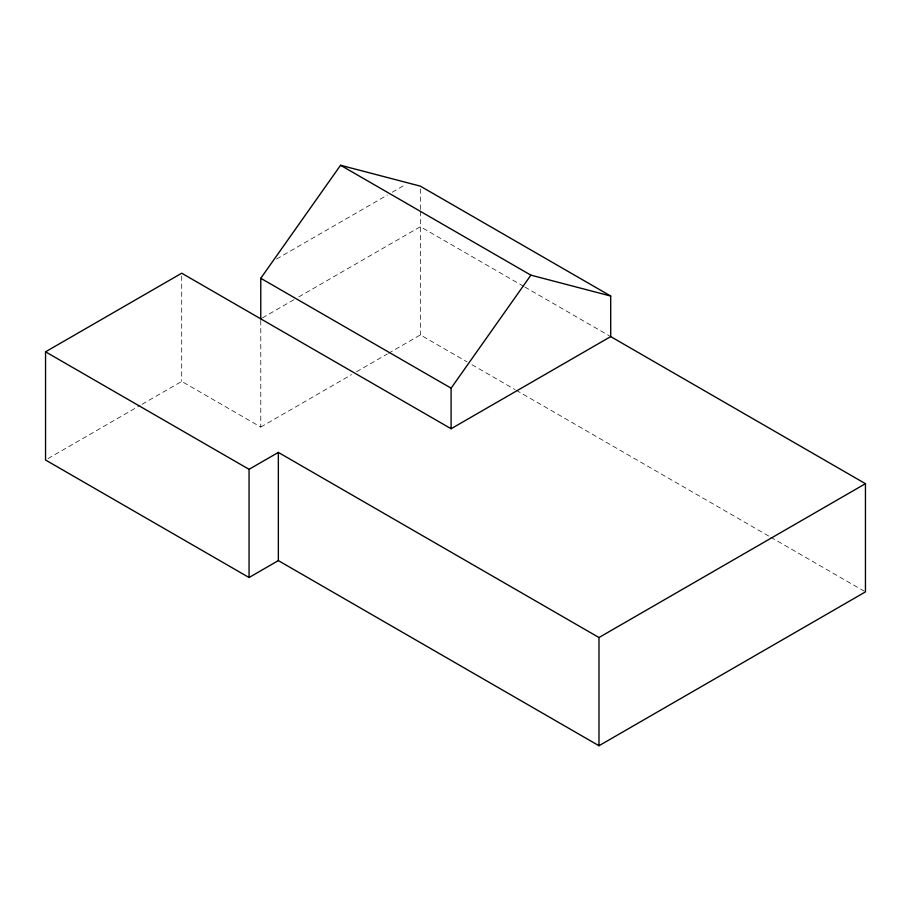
<?xml version="1.0" encoding="UTF-8"?>
<svg xmlns="http://www.w3.org/2000/svg" width="911" height="911" viewBox="0 0 911 911"><rect width="100%" height="100%" fill="white"/><g stroke="black" fill="none" stroke-linecap="round" stroke-linejoin="round"><path stroke-width="0.68" stroke-dasharray="4.55 3.42" d="M276.557 259.02L387.346 195.056M392.265 192.221L405.805 184.398M293.923 299.719L260.774 318.85L260.774 427.054L181.71 381.413L141.228 404.78M298.831 296.884L420.358 226.714L523.506 286.27M47.998 458.609L140.009 405.486M260.774 427.054L351.612 374.603M356.531 371.768L387.221 354.049M388.439 353.343L420.358 334.918L467.081 361.895M524.736 286.976L610.7 336.603M472 364.73L515.034 389.578M516.264 390.284L769.544 536.522M770.774 537.228L864.22 591.182M420.358 188.941L420.358 209.929M420.358 211.329L420.358 334.918M181.71 276.022L181.71 381.413"/><path stroke-width="1.37" d="M260.774 318.85L260.774 278.276L340.566 165.267L420.358 186.14L610.7 296.029L610.7 336.603L865.45 483.684L865.45 591.888L598.982 745.733L278.345 560.607L249.056 577.517L45.55 460.021L45.55 351.817L181.71 273.209L451.104 428.739L610.7 336.603M451.104 428.739L451.104 388.166L530.897 275.156L610.7 296.029M45.55 351.817L249.056 469.313L278.345 452.414L598.982 637.529L865.45 483.684M340.566 165.267L530.897 275.156M260.774 278.276L451.104 388.166M598.982 637.529L598.982 745.733M278.345 452.414L278.345 560.607M249.056 469.313L249.056 577.517"/></g></svg>
